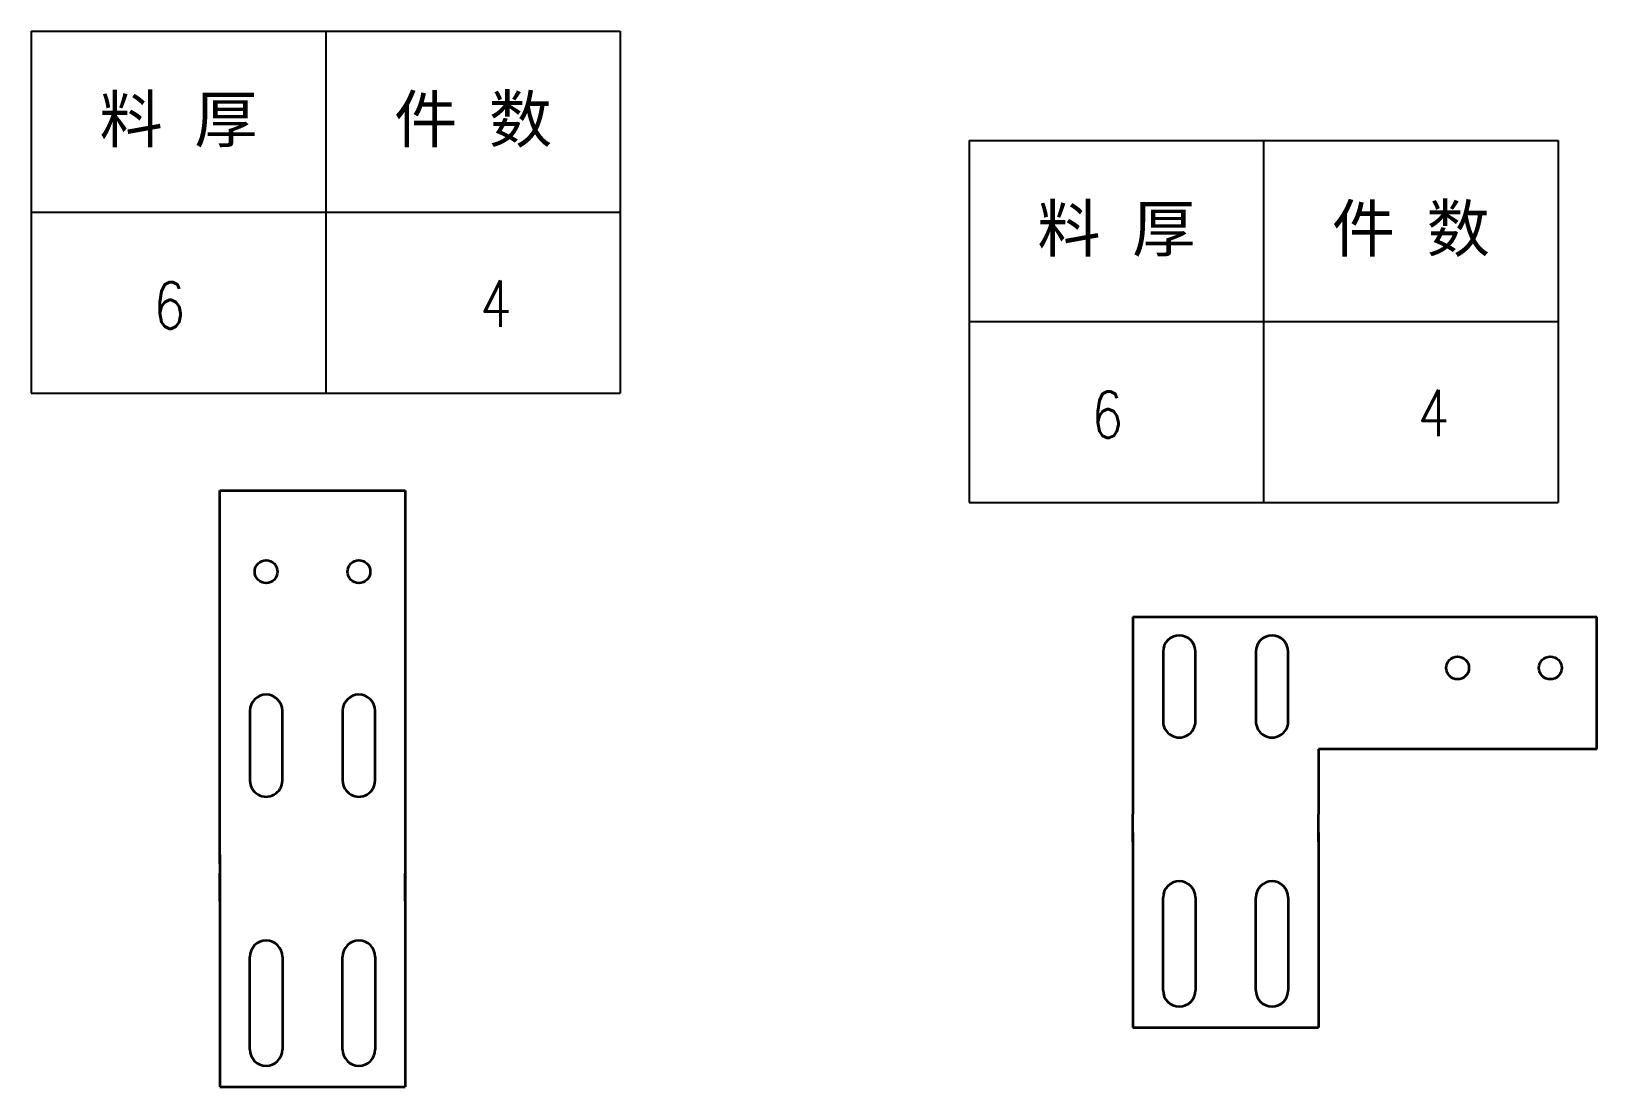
# Model space of a CAD drawing. Header units: millimetres. Extents: x 29078 to 32945, y -44812 to -43100.
# Drawn here: x 32523.7 to 32861.2, y -44451.9 to -44224.4 of the extents above; entities that cross this region are included whole.
import ezdxf
from ezdxf.enums import TextEntityAlignment as Align

# ---------------------------------------------------------------- set-up
doc = ezdxf.new("R2010")
doc.units = ezdxf.units.MM
doc.layers.get('0').update_dxf_attribs({"lineweight": 13})
doc.layers.add('标注线', color=3, linetype='Continuous', lineweight=25)
doc.styles.add('DIM', font='romans.shx', dxfattribs={"width": 0.8, "bigfont": 'bigfont.shx'})
doc.styles.get("Standard").update_dxf_attribs({"font": 'simplex.shx', "bigfont": 'gbcbig.shx'})

# ---------------------------------------------------------------- blocks, each defined once
blk = doc.blocks.new('*T104')
at = {"color": 0, "linetype": 'ByBlock', "lineweight": -2, "transparency": 16777216}
for p, q in [((0, 0), (127, 0)), ((0, 0), (0, -78)), ((63.5, 0), (63.5, -78)), ((127, 0), (127, -78)), ((0, -39), (127, -39)), ((0, -78), (127, -78))]:
    blk.add_line(p, q, dxfattribs=at)
at = {"color": 0, "transparency": 16777216, "char_height": 10, "width": 60.5, "attachment_point": 5}
for s, insert in [('{\\fSimSun|b0|i0|c134|p2;料 厚}', (31.75, -19.5)), ('{\\fSimSun|b0|i0|c134|p2;件 数}', (95.25, -19.5))]:
    blk.add_mtext(s, dxfattribs=dict(at, insert=insert))
blk = doc.blocks.new('拆图参数')
blk.add_blockref('*T104', (-63.5, 78))
at = {"style": 'DIM', "width": 0.8}
blk.add_attdef('6', text='', height=10, dxfattribs=at).set_placement((-37.13, 18.91), align=Align.MIDDLE_LEFT)
blk.add_attdef('1', text='', height=10, dxfattribs=at).set_placement((36.65, 19.27), align=Align.MIDDLE_CENTER)

msp = doc.modelspace()

# ---------------------------------------------------------------- linework, layer by layer
at = {"color": 7, "lineweight": 35}
for p, q in [((32564.323, -44403.868), (32564.323, -44323.368)), ((32564.323, -44323.368), (32604.323, -44323.368)), ((32604.323, -44323.368), (32604.323, -44403.868)), ((32761.205, -44350.607), (32761.205, -44391.107)), ((32761.205, -44350.607), (32861.206, -44350.607)), ((32861.206, -44379.107), (32861.206, -44350.607)), ((32861.206, -44379.107), (32801.205, -44379.107)), ((32761.205, -44397.107), (32761.205, -44439.107)), ((32801.205, -44397.107), (32801.205, -44439.107)), ((32564.323, -44409.868), (32564.323, -44451.868)), ((32604.323, -44409.868), (32604.323, -44451.868)), ((32767.705, -44431.107), (32767.705, -44411.107)), ((32774.705, -44411.107), (32774.705, -44431.107)), ((32787.705, -44431.107), (32787.705, -44411.107)), ((32794.705, -44411.107), (32794.705, -44431.107)), ((32570.823, -44443.868), (32570.823, -44423.868)), ((32577.823, -44423.868), (32577.823, -44443.868)), ((32590.823, -44443.868), (32590.823, -44423.868)), ((32597.823, -44423.868), (32597.823, -44443.868)), ((32761.205, -44439.107), (32801.205, -44439.107)), ((32564.323, -44451.868), (32604.323, -44451.868)), ((32564.323, -44451.868), (32604.323, -44451.868))]:
    msp.add_line(p, q, dxfattribs=at)
at = {"color": 7, "lineweight": 35, "ltscale": 0.375}
for p, q in [((32767.705, -44358.107), (32767.705, -44373.107)), ((32774.705, -44373.107), (32774.705, -44358.107)), ((32787.705, -44358.107), (32787.705, -44373.107)), ((32794.705, -44373.107), (32794.705, -44358.107)), ((32570.823, -44370.868), (32570.823, -44385.868)), ((32577.823, -44385.868), (32577.823, -44370.868)), ((32590.823, -44370.868), (32590.823, -44385.868)), ((32597.823, -44385.868), (32597.823, -44370.868))]:
    msp.add_line(p, q, dxfattribs=at)
at = {"color": 7, "lineweight": 35, "ltscale": 0.300001}
msp.add_line((32801.205, -44379.107), (32801.205, -44391.107), dxfattribs=at)
at = {"color": 7, "lineweight": 35, "ltscale": 0.05}
for p, q in [((32761.205, -44391.107), (32761.205, -44393.107)), ((32801.205, -44391.107), (32801.205, -44393.107)), ((32564.323, -44403.868), (32564.323, -44405.868)), ((32604.323, -44403.868), (32604.323, -44405.868)), ((32564.323, -44407.868), (32564.323, -44409.868)), ((32604.323, -44407.868), (32604.323, -44409.868))]:
    msp.add_line(p, q, dxfattribs=at)
at = {"color": 7, "lineweight": 35, "ltscale": 0.15}
for p, q in [((32761.205, -44399.107), (32761.205, -44393.107)), ((32801.205, -44399.107), (32801.205, -44393.107)), ((32564.323, -44401.868), (32564.323, -44407.868)), ((32604.323, -44401.868), (32604.323, -44407.868)), ((32564.323, -44411.868), (32564.323, -44405.868)), ((32604.323, -44411.868), (32604.323, -44405.868))]:
    msp.add_line(p, q, dxfattribs=at)
at = {"color": 7, "lineweight": 35}
for centre in [(32574.323, -44340.868), (32594.323, -44340.868), (32831.205, -44361.607), (32851.205, -44361.607)]:
    msp.add_circle(centre, 2.458, dxfattribs=at)
for centre, start, end in [((32771.205, -44358.107), 359.99997, 179.99997), ((32791.205, -44358.107), 359.99997, 179.99997), ((32574.323, -44370.868), 359.99997, 179.99997), ((32594.323, -44370.868), 359.99997, 179.99997), ((32771.205, -44373.107), 179.99997, 359.99997), ((32791.205, -44373.107), 179.99997, 359.99997), ((32574.323, -44385.868), 179.99997, 359.99997), ((32594.323, -44385.868), 179.99997, 359.99997), ((32771.205, -44411.107), 0, 180), ((32791.205, -44411.107), 0, 180), ((32574.323, -44423.868), 0, 180), ((32594.323, -44423.868), 0, 180), ((32771.205, -44431.107), 180, 0), ((32791.205, -44431.107), 180, 0), ((32574.323, -44443.868), 180, 0), ((32594.323, -44443.868), 180, 0)]:
    msp.add_arc(centre, 3.5, start, end, dxfattribs=at)

# ---------------------------------------------------------------- block references
at = {"layer": '标注线'}
for p in [(32587.191, -44302.399), (32789.393, -44325.952)]:
    msp.add_blockref('拆图参数', p, dxfattribs=at).add_auto_attribs({'1': '4', '6': '6'})

doc.saveas('drawing.dxf')
